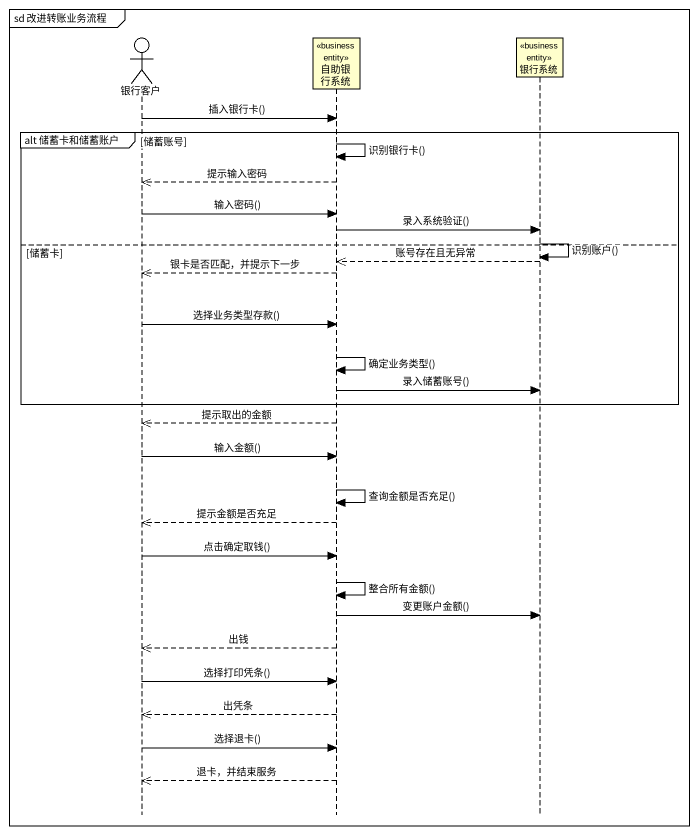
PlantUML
@startuml
mainframe sd 改进转账业务流程
hide footbox
actor 银行客户
participant 自助银行系统 <<business entity>>
participant 银行系统 <<business entity>>

银行客户 -> 自助银行系统 : 插入银行卡()
group alt 储蓄卡和储蓄账户 [储蓄账号]
  自助银行系统 -> 自助银行系统 : 识别银行卡()
  自助银行系统 -->> 银行客户 : 提示输入密码
  银行客户 -> 自助银行系统 : 输入密码()
  自助银行系统 -> 银行系统 : 录入系统验证()
  银行系统 -> 银行系统 : 识别账户()
else 储蓄卡
  银行系统 -->> 自助银行系统 : 账号存在且无异常
  自助银行系统 -->> 银行客户 : 银卡是否匹配，并提示下一步
  银行客户 -> 自助银行系统 : 选择业务类型存款()
  自助银行系统 -> 自助银行系统 : 确定业务类型()
  自助银行系统 -> 银行系统 : 录入储蓄账号()
end
自助银行系统 -->> 银行客户 : 提示取出的金额
银行客户 -> 自助银行系统 : 输入金额()
自助银行系统 -> 自助银行系统 : 查询金额是否充足()
自助银行系统 -->> 银行客户 : 提示金额是否充足
银行客户 -> 自助银行系统 : 点击确定取钱()
自助银行系统 -> 自助银行系统 : 整合所有金额()
自助银行系统 -> 银行系统 : 变更账户金额()
自助银行系统 -->> 银行客户 : 出钱
银行客户 -> 自助银行系统 : 选择打印凭条()
自助银行系统 -->> 银行客户 : 出凭条
银行客户 -> 自助银行系统 : 选择退卡()
自助银行系统 -->> 银行客户 : 退卡，并结束服务
@enduml
